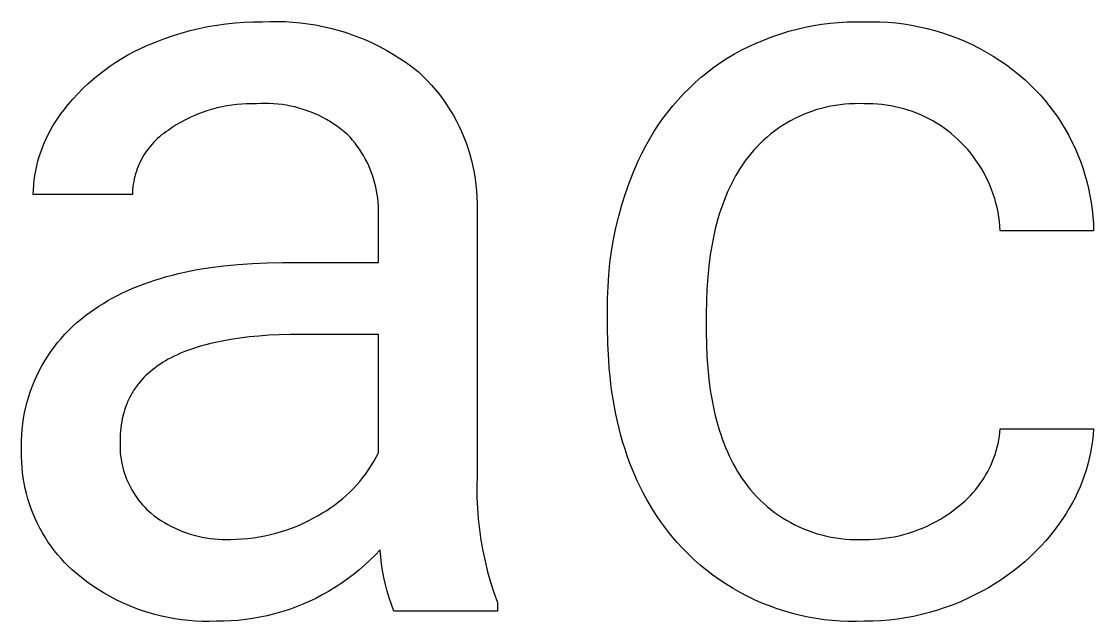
# Model space of a CAD drawing. Header units: millimetres. Extents: x -1519 to 3497, y -297 to 3208.
# Drawn here: x 3340.61 to 3390.12, y 146.83 to 174.54 of the extents above; entities that cross this region are included whole.
import ezdxf

# ---------------------------------------------------------------- set-up
doc = ezdxf.new("R2010")
doc.units = ezdxf.units.MM
doc.header["$MEASUREMENT"] = 0
doc.layers.add('Domyślny', color=7, linetype='Continuous', true_color=0x000000)

msp = doc.modelspace()

# ---------------------------------------------------------------- linework, layer by layer
at = {"layer": 'Domyślny'}
for p, q in [((3348.807, 174.213), (3349.219, 174.298)), ((3349.219, 174.298), (3349.635, 174.369)), ((3349.635, 174.369), (3350.052, 174.427)), ((3350.052, 174.427), (3350.472, 174.471)), ((3350.472, 174.471), (3350.892, 174.5)), ((3350.892, 174.5), (3351.313, 174.516)), ((3351.313, 174.516), (3351.735, 174.519)), ((3351.735, 174.519), (3352.086, 174.533)), ((3352.086, 174.533), (3352.438, 174.536)), ((3352.438, 174.536), (3352.79, 174.528)), ((3352.79, 174.528), (3353.142, 174.507)), ((3353.142, 174.507), (3353.492, 174.475)), ((3353.492, 174.475), (3353.841, 174.431)), ((3353.841, 174.431), (3354.189, 174.375)), ((3354.189, 174.375), (3354.534, 174.308)), ((3354.534, 174.308), (3354.877, 174.229)), ((3376.808, 174.268), (3377.19, 174.343)), ((3377.19, 174.343), (3377.574, 174.405)), ((3377.574, 174.405), (3377.96, 174.453)), ((3377.96, 174.453), (3378.348, 174.489)), ((3378.348, 174.489), (3378.737, 174.512)), ((3378.737, 174.512), (3379.126, 174.522)), ((3379.126, 174.522), (3379.515, 174.519)), ((3379.515, 174.519), (3379.883, 174.525)), ((3379.883, 174.525), (3380.252, 174.518)), ((3380.252, 174.518), (3380.619, 174.498)), ((3380.619, 174.498), (3380.986, 174.466)), ((3380.986, 174.466), (3381.352, 174.422)), ((3381.352, 174.422), (3381.716, 174.364)), ((3381.716, 174.364), (3382.077, 174.295)), ((3382.077, 174.295), (3382.436, 174.212)), ((3347.19, 173.739), (3347.588, 173.877)), ((3347.588, 173.877), (3347.99, 174.002)), ((3347.99, 174.002), (3348.397, 174.114)), ((3348.397, 174.114), (3348.807, 174.213)), ((3354.877, 174.229), (3355.218, 174.138)), ((3355.218, 174.138), (3355.555, 174.037)), ((3355.555, 174.037), (3355.888, 173.924)), ((3355.888, 173.924), (3356.217, 173.8)), ((3356.217, 173.8), (3356.542, 173.665)), ((3374.947, 173.706), (3375.311, 173.843)), ((3375.311, 173.843), (3375.68, 173.968)), ((3375.68, 173.968), (3376.052, 174.081)), ((3376.052, 174.081), (3376.428, 174.181)), ((3376.428, 174.181), (3376.808, 174.268)), ((3382.436, 174.212), (3382.792, 174.118)), ((3382.792, 174.118), (3383.145, 174.011)), ((3383.145, 174.011), (3383.494, 173.892)), ((3383.494, 173.892), (3383.838, 173.761)), ((3345.816, 173.144), (3346.11, 173.288)), ((3346.11, 173.288), (3346.408, 173.423)), ((3346.408, 173.423), (3346.797, 173.587)), ((3346.797, 173.587), (3347.19, 173.739)), ((3356.542, 173.665), (3356.863, 173.519)), ((3356.863, 173.519), (3357.178, 173.362)), ((3357.178, 173.362), (3357.488, 173.195)), ((3373.884, 173.222), (3374.233, 173.395)), ((3374.233, 173.395), (3374.587, 173.556)), ((3374.587, 173.556), (3374.947, 173.706)), ((3383.838, 173.761), (3384.177, 173.619)), ((3384.177, 173.619), (3384.512, 173.465)), ((3384.512, 173.465), (3384.841, 173.299)), ((3384.841, 173.299), (3385.164, 173.122)), ((3344.966, 172.653), (3345.244, 172.826)), ((3345.244, 172.826), (3345.527, 172.99)), ((3345.527, 172.99), (3345.816, 173.144)), ((3357.488, 173.195), (3357.792, 173.018)), ((3357.792, 173.018), (3358.09, 172.831)), ((3358.09, 172.831), (3358.382, 172.634)), ((3372.894, 172.636), (3373.206, 172.841)), ((3373.206, 172.841), (3373.542, 173.037)), ((3373.542, 173.037), (3373.884, 173.222)), ((3385.164, 173.122), (3385.481, 172.934)), ((3385.481, 172.934), (3385.791, 172.735)), ((3344.429, 172.278), (3344.694, 172.47)), ((3344.694, 172.47), (3344.966, 172.653)), ((3358.382, 172.634), (3358.666, 172.427)), ((3358.666, 172.427), (3358.944, 172.21)), ((3372.294, 172.195), (3372.59, 172.421)), ((3372.59, 172.421), (3372.894, 172.636)), ((3385.791, 172.735), (3386.094, 172.526)), ((3386.094, 172.526), (3386.39, 172.306)), ((3386.39, 172.306), (3386.677, 172.077)), ((3343.674, 171.65), (3343.919, 171.868)), ((3343.919, 171.868), (3344.17, 172.077)), ((3344.17, 172.077), (3344.429, 172.278)), ((3358.944, 172.21), (3359.151, 172.014)), ((3359.151, 172.014), (3359.351, 171.812)), ((3359.351, 171.812), (3359.544, 171.602)), ((3371.725, 171.715), (3372.005, 171.96)), ((3372.005, 171.96), (3372.294, 172.195)), ((3386.677, 172.077), (3386.957, 171.837)), ((3386.957, 171.837), (3387.197, 171.613)), ((3343.208, 171.19), (3343.437, 171.424)), ((3343.437, 171.424), (3343.674, 171.65)), ((3359.544, 171.602), (3359.73, 171.386)), ((3359.73, 171.386), (3359.908, 171.164)), ((3371.19, 171.197), (3371.453, 171.46)), ((3371.453, 171.46), (3371.725, 171.715)), ((3387.197, 171.613), (3387.429, 171.382)), ((3387.429, 171.382), (3387.652, 171.142)), ((3342.774, 170.7), (3342.987, 170.948)), ((3342.987, 170.948), (3343.208, 171.19)), ((3359.908, 171.164), (3360.078, 170.935)), ((3360.078, 170.935), (3360.241, 170.702)), ((3370.692, 170.643), (3370.936, 170.924)), ((3370.936, 170.924), (3371.19, 171.197)), ((3387.652, 171.142), (3387.868, 170.895)), ((3387.868, 170.895), (3388.075, 170.641)), ((3342.434, 170.268), (3342.57, 170.444)), ((3342.57, 170.444), (3342.774, 170.7)), ((3348.996, 170.35), (3348.783, 170.27)), ((3349.213, 170.423), (3348.996, 170.35)), ((3349.432, 170.489), (3349.213, 170.423)), ((3349.653, 170.547), (3349.432, 170.489)), ((3349.875, 170.597), (3349.653, 170.547)), ((3350.1, 170.64), (3349.875, 170.597)), ((3350.325, 170.675), (3350.1, 170.64)), ((3350.552, 170.703), (3350.325, 170.675)), ((3350.78, 170.722), (3350.552, 170.703)), ((3351.008, 170.734), (3350.78, 170.722)), ((3351.236, 170.738), (3351.008, 170.734)), ((3351.465, 170.734), (3351.236, 170.738)), ((3351.663, 170.745), (3351.465, 170.734)), ((3351.861, 170.749), (3351.663, 170.745)), ((3352.059, 170.746), (3351.861, 170.749)), ((3352.257, 170.737), (3352.059, 170.746)), ((3352.455, 170.72), (3352.257, 170.737)), ((3352.651, 170.697), (3352.455, 170.72)), ((3352.847, 170.667), (3352.651, 170.697)), ((3353.042, 170.63), (3352.847, 170.667)), ((3353.235, 170.587), (3353.042, 170.63)), ((3353.427, 170.536), (3353.235, 170.587)), ((3353.617, 170.479), (3353.427, 170.536)), ((3353.805, 170.416), (3353.617, 170.479)), ((3353.99, 170.346), (3353.805, 170.416)), ((3354.173, 170.27), (3353.99, 170.346)), ((3360.241, 170.702), (3360.396, 170.462)), ((3360.396, 170.462), (3360.542, 170.218)), ((3370.232, 170.057), (3370.457, 170.354)), ((3370.457, 170.354), (3370.692, 170.643)), ((3376.926, 170.321), (3376.722, 170.239)), ((3377.133, 170.396), (3376.926, 170.321)), ((3377.342, 170.464), (3377.133, 170.396)), ((3377.554, 170.525), (3377.342, 170.464)), ((3377.767, 170.578), (3377.554, 170.525)), ((3377.983, 170.624), (3377.767, 170.578)), ((3378.199, 170.662), (3377.983, 170.624)), ((3378.417, 170.693), (3378.199, 170.662)), ((3378.636, 170.716), (3378.417, 170.693)), ((3378.855, 170.732), (3378.636, 170.716)), ((3379.075, 170.74), (3378.855, 170.732)), ((3379.295, 170.741), (3379.075, 170.74)), ((3379.515, 170.734), (3379.295, 170.741)), ((3379.722, 170.736), (3379.515, 170.734)), ((3379.929, 170.731), (3379.722, 170.736)), ((3380.136, 170.719), (3379.929, 170.731)), ((3380.342, 170.7), (3380.136, 170.719)), ((3380.548, 170.674), (3380.342, 170.7)), ((3380.753, 170.641), (3380.548, 170.674)), ((3380.956, 170.601), (3380.753, 170.641)), ((3381.158, 170.555), (3380.956, 170.601)), ((3381.358, 170.501), (3381.158, 170.555)), ((3381.556, 170.441), (3381.358, 170.501)), ((3381.752, 170.374), (3381.556, 170.441)), ((3381.946, 170.301), (3381.752, 170.374)), ((3388.075, 170.641), (3388.273, 170.38)), ((3388.273, 170.38), (3388.462, 170.112)), ((3342.063, 169.714), (3342.18, 169.903)), ((3342.18, 169.903), (3342.304, 170.087)), ((3342.304, 170.087), (3342.434, 170.268)), ((3347.959, 169.876), (3347.762, 169.76)), ((3348.16, 169.985), (3347.959, 169.876)), ((3348.364, 170.087), (3348.16, 169.985)), ((3348.572, 170.182), (3348.364, 170.087)), ((3348.783, 170.27), (3348.572, 170.182)), ((3354.354, 170.188), (3354.173, 170.27)), ((3354.531, 170.099), (3354.354, 170.188)), ((3354.705, 170.004), (3354.531, 170.099)), ((3354.875, 169.903), (3354.705, 170.004)), ((3355.043, 169.797), (3354.875, 169.903)), ((3360.542, 170.218), (3360.68, 169.969)), ((3360.68, 169.969), (3360.809, 169.715)), ((3370.018, 169.752), (3370.232, 170.057)), ((3375.938, 169.842), (3375.751, 169.726)), ((3376.129, 169.951), (3375.938, 169.842)), ((3376.323, 170.054), (3376.129, 169.951)), ((3376.521, 170.15), (3376.323, 170.054)), ((3376.722, 170.239), (3376.521, 170.15)), ((3382.137, 170.221), (3381.946, 170.301)), ((3382.325, 170.134), (3382.137, 170.221)), ((3382.51, 170.041), (3382.325, 170.134)), ((3382.692, 169.942), (3382.51, 170.041)), ((3382.871, 169.837), (3382.692, 169.942)), ((3383.046, 169.726), (3382.871, 169.837)), ((3388.462, 170.112), (3388.641, 169.838)), ((3388.641, 169.838), (3388.811, 169.558)), ((3341.751, 169.124), (3341.848, 169.324)), ((3341.848, 169.324), (3341.952, 169.521)), ((3341.952, 169.521), (3342.063, 169.714)), ((3347.181, 169.369), (3347.084, 169.295)), ((3347.279, 169.441), (3347.181, 169.369)), ((3347.381, 169.508), (3347.279, 169.441)), ((3347.569, 169.637), (3347.381, 169.508)), ((3347.762, 169.76), (3347.569, 169.637)), ((3355.206, 169.684), (3355.043, 169.797)), ((3355.365, 169.566), (3355.206, 169.684)), ((3355.52, 169.443), (3355.365, 169.566)), ((3355.671, 169.314), (3355.52, 169.443)), ((3360.809, 169.715), (3360.93, 169.457)), ((3360.93, 169.457), (3361.041, 169.194)), ((3369.621, 169.122), (3369.814, 169.441)), ((3369.814, 169.441), (3370.018, 169.752)), ((3375.215, 169.341), (3375.046, 169.2)), ((3375.389, 169.475), (3375.215, 169.341)), ((3375.568, 169.604), (3375.389, 169.475)), ((3375.751, 169.726), (3375.568, 169.604)), ((3383.217, 169.609), (3383.046, 169.726)), ((3383.384, 169.486), (3383.217, 169.609)), ((3383.546, 169.358), (3383.384, 169.486)), ((3383.704, 169.224), (3383.546, 169.358)), ((3388.811, 169.558), (3388.972, 169.272)), ((3341.578, 168.714), (3341.661, 168.921)), ((3341.661, 168.921), (3341.751, 169.124)), ((3346.643, 168.876), (3346.564, 168.783)), ((3346.726, 168.966), (3346.643, 168.876)), ((3346.811, 169.052), (3346.726, 168.966)), ((3346.899, 169.136), (3346.811, 169.052)), ((3346.99, 169.217), (3346.899, 169.136)), ((3347.084, 169.295), (3346.99, 169.217)), ((3355.79, 169.187), (3355.671, 169.314)), ((3355.904, 169.055), (3355.79, 169.187)), ((3356.014, 168.919), (3355.904, 169.055)), ((3356.119, 168.78), (3356.014, 168.919)), ((3361.041, 169.194), (3361.144, 168.929)), ((3361.144, 168.929), (3361.237, 168.66)), ((3369.439, 168.797), (3369.621, 169.122)), ((3374.722, 168.902), (3374.569, 168.745)), ((3374.882, 169.054), (3374.722, 168.902)), ((3375.046, 169.2), (3374.882, 169.054)), ((3383.858, 169.085), (3383.704, 169.224)), ((3384.013, 168.935), (3383.858, 169.085)), ((3384.163, 168.779), (3384.013, 168.935)), ((3388.972, 169.272), (3389.123, 168.981)), ((3389.123, 168.981), (3389.263, 168.685)), ((3341.434, 168.294), (3341.502, 168.505)), ((3341.502, 168.505), (3341.578, 168.714)), ((3346.279, 168.389), (3346.216, 168.284)), ((3346.345, 168.491), (3346.279, 168.389)), ((3346.414, 168.591), (3346.345, 168.491)), ((3346.487, 168.688), (3346.414, 168.591)), ((3346.564, 168.783), (3346.487, 168.688)), ((3356.219, 168.637), (3356.119, 168.78)), ((3356.315, 168.491), (3356.219, 168.637)), ((3356.405, 168.342), (3356.315, 168.491)), ((3356.49, 168.19), (3356.405, 168.342)), ((3361.237, 168.66), (3361.322, 168.387)), ((3361.322, 168.387), (3361.397, 168.113)), ((3369.108, 168.13), (3369.268, 168.466)), ((3369.268, 168.466), (3369.439, 168.797)), ((3374.278, 168.415), (3374.141, 168.242)), ((3374.42, 168.582), (3374.278, 168.415)), ((3374.569, 168.745), (3374.42, 168.582)), ((3384.308, 168.618), (3384.163, 168.779)), ((3384.446, 168.452), (3384.308, 168.618)), ((3384.579, 168.281), (3384.446, 168.452)), ((3389.263, 168.685), (3389.394, 168.385)), ((3389.394, 168.385), (3389.514, 168.08)), ((3341.273, 167.647), (3341.319, 167.864)), ((3341.319, 167.864), (3341.373, 168.08)), ((3341.373, 168.08), (3341.434, 168.294)), ((3346.001, 167.847), (3345.957, 167.734)), ((3346.049, 167.959), (3346.001, 167.847)), ((3346.101, 168.069), (3346.049, 167.959)), ((3346.157, 168.178), (3346.101, 168.069)), ((3346.216, 168.284), (3346.157, 168.178)), ((3356.57, 168.035), (3356.49, 168.19)), ((3356.645, 167.877), (3356.57, 168.035)), ((3356.714, 167.717), (3356.645, 167.877)), ((3361.397, 168.113), (3361.462, 167.835)), ((3368.891, 167.626), (3369.108, 168.13)), ((3373.91, 167.922), (3373.8, 167.756)), ((3374.023, 168.085), (3373.91, 167.922)), ((3374.141, 168.242), (3374.023, 168.085)), ((3384.706, 168.106), (3384.579, 168.281)), ((3384.827, 167.927), (3384.706, 168.106)), ((3384.941, 167.743), (3384.827, 167.927)), ((3389.514, 168.08), (3389.623, 167.771)), ((3341.203, 167.207), (3341.234, 167.428)), ((3341.234, 167.428), (3341.273, 167.647)), ((3345.847, 167.385), (3345.819, 167.267)), ((3345.88, 167.503), (3345.847, 167.385)), ((3345.916, 167.619), (3345.88, 167.503)), ((3345.957, 167.734), (3345.916, 167.619)), ((3356.778, 167.555), (3356.714, 167.717)), ((3356.837, 167.39), (3356.778, 167.555)), ((3356.889, 167.224), (3356.837, 167.39)), ((3361.462, 167.835), (3361.518, 167.556)), ((3361.518, 167.556), (3361.564, 167.275)), ((3368.69, 167.115), (3368.891, 167.626)), ((3373.591, 167.41), (3373.493, 167.23)), ((3373.694, 167.585), (3373.591, 167.41)), ((3373.8, 167.756), (3373.694, 167.585)), ((3385.049, 167.556), (3384.941, 167.743)), ((3385.15, 167.365), (3385.049, 167.556)), ((3385.245, 167.17), (3385.15, 167.365)), ((3389.623, 167.771), (3389.722, 167.459)), ((3389.722, 167.459), (3389.81, 167.143)), ((3341.164, 166.764), (3341.18, 166.986)), ((3341.18, 166.986), (3341.203, 167.207)), ((3345.757, 166.907), (3345.745, 166.786)), ((3345.773, 167.027), (3345.757, 166.907)), ((3345.794, 167.148), (3345.773, 167.027)), ((3345.819, 167.267), (3345.794, 167.148)), ((3356.936, 167.056), (3356.889, 167.224)), ((3356.978, 166.886), (3356.936, 167.056)), ((3357.013, 166.715), (3356.978, 166.886)), ((3361.564, 167.275), (3361.601, 166.992)), ((3361.601, 166.992), (3361.628, 166.709)), ((3368.507, 166.597), (3368.69, 167.115)), ((3373.306, 166.858), (3373.219, 166.665)), ((3373.398, 167.046), (3373.306, 166.858)), ((3373.493, 167.23), (3373.398, 167.046)), ((3385.332, 166.972), (3385.245, 167.17)), ((3385.413, 166.772), (3385.332, 166.972)), ((3389.81, 167.143), (3389.888, 166.824)), ((3341.156, 166.542), (3341.164, 166.764)), ((3345.732, 166.542), (3341.156, 166.542)), ((3345.736, 166.664), (3345.732, 166.542)), ((3345.745, 166.786), (3345.736, 166.664)), ((3357.043, 166.544), (3357.013, 166.715)), ((3357.067, 166.371), (3357.043, 166.544)), ((3357.085, 166.197), (3357.067, 166.371)), ((3361.628, 166.709), (3361.646, 166.424)), ((3361.646, 166.424), (3361.653, 166.14)), ((3368.342, 166.074), (3368.507, 166.597)), ((3373.135, 166.468), (3373.055, 166.267)), ((3373.219, 166.665), (3373.135, 166.468)), ((3385.487, 166.569), (3385.413, 166.772)), ((3385.553, 166.363), (3385.487, 166.569)), ((3385.612, 166.155), (3385.553, 166.363)), ((3389.888, 166.824), (3389.954, 166.504)), ((3389.954, 166.504), (3390.009, 166.181)), ((3357.097, 166.023), (3357.085, 166.197)), ((3357.103, 165.849), (3357.097, 166.023)), ((3361.653, 166.14), (3361.651, 165.855)), ((3368.195, 165.545), (3368.342, 166.074)), ((3372.979, 166.061), (3372.906, 165.851)), ((3373.055, 166.267), (3372.979, 166.061)), ((3385.664, 165.945), (3385.612, 166.155)), ((3385.709, 165.733), (3385.664, 165.945)), ((3390.009, 166.181), (3390.053, 165.856)), ((3357.098, 165.5), (3357.103, 165.674)), ((3357.098, 163.401), (3357.098, 165.5)), ((3357.103, 165.674), (3357.103, 165.849)), ((3361.651, 165.855), (3361.651, 153.561)), ((3368.066, 165.012), (3368.195, 165.545)), ((3372.772, 165.418), (3372.71, 165.195)), ((3372.837, 165.637), (3372.772, 165.418)), ((3372.906, 165.851), (3372.837, 165.637)), ((3385.746, 165.52), (3385.709, 165.733)), ((3385.776, 165.306), (3385.746, 165.52)), ((3390.053, 165.856), (3390.087, 165.53)), ((3390.087, 165.53), (3390.109, 165.203)), ((3367.955, 164.474), (3368.066, 165.012)), ((3372.653, 164.968), (3372.599, 164.736)), ((3372.71, 165.195), (3372.653, 164.968)), ((3385.798, 165.091), (3385.776, 165.306)), ((3385.813, 164.875), (3385.798, 165.091)), ((3390.119, 164.875), (3385.813, 164.875)), ((3390.109, 165.203), (3390.119, 164.875)), ((3367.863, 163.933), (3367.955, 164.474)), ((3372.548, 164.5), (3372.502, 164.259)), ((3372.599, 164.736), (3372.548, 164.5)), ((3367.789, 163.389), (3367.863, 163.933)), ((3372.459, 164.015), (3372.42, 163.765)), ((3372.502, 164.259), (3372.459, 164.015)), ((3351.277, 163.365), (3351.963, 163.392)), ((3351.963, 163.392), (3352.67, 163.401)), ((3352.67, 163.401), (3357.098, 163.401)), ((3367.734, 162.843), (3367.789, 163.389)), ((3372.42, 163.765), (3372.353, 163.254)), ((3347.58, 162.828), (3347.861, 162.897)), ((3347.861, 162.897), (3348.146, 162.962)), ((3348.146, 162.962), (3348.436, 163.023)), ((3348.436, 163.023), (3348.732, 163.079)), ((3348.732, 163.079), (3349.338, 163.177)), ((3349.338, 163.177), (3349.964, 163.257)), ((3349.964, 163.257), (3350.61, 163.32)), ((3350.61, 163.32), (3351.277, 163.365)), ((3372.353, 163.254), (3372.301, 162.725)), ((3346.003, 162.318), (3346.253, 162.414)), ((3346.253, 162.414), (3346.509, 162.506)), ((3346.509, 162.506), (3346.769, 162.593)), ((3346.769, 162.593), (3347.034, 162.676)), ((3347.034, 162.676), (3347.305, 162.754)), ((3347.305, 162.754), (3347.58, 162.828)), ((3367.697, 162.295), (3367.734, 162.843)), ((3372.301, 162.725), (3372.263, 162.179)), ((3345.052, 161.889), (3345.283, 162.003)), ((3345.283, 162.003), (3345.518, 162.113)), ((3345.518, 162.113), (3345.758, 162.218)), ((3345.758, 162.218), (3346.003, 162.318)), ((3367.679, 161.747), (3367.697, 162.295)), ((3372.263, 162.179), (3372.241, 161.616)), ((3344.182, 161.388), (3344.392, 161.52)), ((3344.392, 161.52), (3344.607, 161.647)), ((3344.607, 161.647), (3344.827, 161.77)), ((3344.827, 161.77), (3345.052, 161.889)), ((3367.68, 161.198), (3367.679, 161.747)), ((3372.241, 161.616), (3372.234, 161.035)), ((3343.366, 160.799), (3343.569, 160.959)), ((3343.569, 160.959), (3343.777, 161.111)), ((3343.777, 161.111), (3343.977, 161.252)), ((3343.977, 161.252), (3344.182, 161.388)), ((3367.68, 160.433), (3367.68, 161.198)), ((3372.234, 161.035), (3372.234, 160.177)), ((3342.793, 160.281), (3342.978, 160.461)), ((3342.978, 160.461), (3343.17, 160.633)), ((3343.17, 160.633), (3343.366, 160.799)), ((3367.692, 159.654), (3367.68, 160.433)), ((3342.443, 159.904), (3342.615, 160.096)), ((3342.615, 160.096), (3342.793, 160.281)), ((3350.688, 159.916), (3350.272, 159.854)), ((3351.121, 159.969), (3350.688, 159.916)), ((3351.571, 160.012), (3351.121, 159.969)), ((3352.036, 160.046), (3351.571, 160.012)), ((3352.518, 160.07), (3352.036, 160.046)), ((3353.016, 160.084), (3352.518, 160.07)), ((3353.531, 160.089), (3353.016, 160.084)), ((3357.098, 160.089), (3353.531, 160.089)), ((3357.098, 154.618), (3357.098, 160.089)), ((3372.234, 160.177), (3372.241, 159.612)), ((3341.967, 159.296), (3342.118, 159.504)), ((3342.118, 159.504), (3342.277, 159.707)), ((3342.277, 159.707), (3342.443, 159.904)), ((3348.599, 159.455), (3348.434, 159.399)), ((3348.769, 159.509), (3348.599, 159.455)), ((3348.942, 159.561), (3348.769, 159.509)), ((3349.12, 159.61), (3348.942, 159.561)), ((3349.302, 159.656), (3349.12, 159.61)), ((3349.488, 159.701), (3349.302, 159.656)), ((3349.872, 159.782), (3349.488, 159.701)), ((3350.272, 159.854), (3349.872, 159.782)), ((3367.73, 158.896), (3367.692, 159.654)), ((3372.241, 159.612), (3372.263, 159.063)), ((3341.686, 158.864), (3341.822, 159.082)), ((3341.822, 159.082), (3341.967, 159.296)), ((3347.39, 158.938), (3347.258, 158.863)), ((3347.527, 159.011), (3347.39, 158.938)), ((3347.668, 159.082), (3347.527, 159.011)), ((3347.813, 159.15), (3347.668, 159.082)), ((3347.962, 159.216), (3347.813, 159.15)), ((3348.115, 159.279), (3347.962, 159.216)), ((3348.273, 159.34), (3348.115, 159.279)), ((3348.434, 159.399), (3348.273, 159.34)), ((3372.263, 159.063), (3372.3, 158.53)), ((3341.435, 158.414), (3341.556, 158.641)), ((3341.556, 158.641), (3341.686, 158.864)), ((3346.655, 158.449), (3346.547, 158.36)), ((3346.768, 158.537), (3346.655, 158.449)), ((3346.884, 158.622), (3346.768, 158.537)), ((3347.004, 158.704), (3346.884, 158.622)), ((3347.129, 158.785), (3347.004, 158.704)), ((3347.258, 158.863), (3347.129, 158.785)), ((3367.758, 158.525), (3367.73, 158.896)), ((3367.793, 158.159), (3367.758, 158.525)), ((3372.3, 158.53), (3372.352, 158.014)), ((3341.118, 157.709), (3341.216, 157.948)), ((3341.216, 157.948), (3341.321, 158.183)), ((3341.321, 158.183), (3341.435, 158.414)), ((3346.155, 157.976), (3346.067, 157.875)), ((3346.247, 158.076), (3346.155, 157.976)), ((3346.343, 158.173), (3346.247, 158.076)), ((3346.443, 158.267), (3346.343, 158.173)), ((3346.547, 158.36), (3346.443, 158.267)), ((3367.834, 157.799), (3367.793, 158.159)), ((3372.352, 158.014), (3372.419, 157.514)), ((3340.948, 157.223), (3341.029, 157.468)), ((3341.029, 157.468), (3341.118, 157.709)), ((3345.757, 157.444), (3345.723, 157.387)), ((3345.792, 157.5), (3345.757, 157.444)), ((3345.828, 157.555), (3345.792, 157.5)), ((3345.865, 157.61), (3345.828, 157.555)), ((3345.904, 157.664), (3345.865, 157.61)), ((3345.943, 157.717), (3345.904, 157.664)), ((3345.983, 157.77), (3345.943, 157.717)), ((3346.025, 157.823), (3345.983, 157.77)), ((3346.067, 157.875), (3346.025, 157.823)), ((3367.881, 157.443), (3367.834, 157.799)), ((3367.934, 157.093), (3367.881, 157.443)), ((3372.419, 157.514), (3372.457, 157.271)), ((3340.812, 156.726), (3340.876, 156.976)), ((3340.876, 156.976), (3340.948, 157.223)), ((3345.512, 156.974), (3345.486, 156.913)), ((3345.539, 157.035), (3345.512, 156.974)), ((3345.567, 157.095), (3345.539, 157.035)), ((3345.596, 157.155), (3345.567, 157.095)), ((3345.626, 157.214), (3345.596, 157.155)), ((3345.657, 157.272), (3345.626, 157.214)), ((3345.689, 157.33), (3345.657, 157.272)), ((3345.723, 157.387), (3345.689, 157.33)), ((3367.994, 156.748), (3367.934, 157.093)), ((3372.457, 157.271), (3372.5, 157.031)), ((3372.5, 157.031), (3372.546, 156.796)), ((3340.71, 156.221), (3340.757, 156.475)), ((3340.757, 156.475), (3340.812, 156.726)), ((3345.332, 156.466), (3345.297, 156.334)), ((3345.371, 156.597), (3345.332, 156.466)), ((3345.414, 156.725), (3345.371, 156.597)), ((3345.461, 156.851), (3345.414, 156.725)), ((3345.486, 156.913), (3345.461, 156.851)), ((3368.059, 156.408), (3367.994, 156.748)), ((3372.546, 156.796), (3372.596, 156.565)), ((3372.596, 156.565), (3372.65, 156.337)), ((3340.644, 155.711), (3340.673, 155.967)), ((3340.673, 155.967), (3340.71, 156.221)), ((3345.24, 156.06), (3345.218, 155.92)), ((3345.267, 156.198), (3345.24, 156.06)), ((3345.297, 156.334), (3345.267, 156.198)), ((3368.132, 156.074), (3368.059, 156.408)), ((3368.21, 155.744), (3368.132, 156.074)), ((3372.65, 156.337), (3372.707, 156.114)), ((3372.707, 156.114), (3372.768, 155.896)), ((3340.624, 155.454), (3340.644, 155.711)), ((3345.175, 155.486), (3345.169, 155.336)), ((3345.185, 155.633), (3345.175, 155.486)), ((3345.199, 155.778), (3345.185, 155.633)), ((3345.218, 155.92), (3345.199, 155.778)), ((3368.295, 155.42), (3368.21, 155.744)), ((3372.768, 155.896), (3372.833, 155.681)), ((3372.833, 155.681), (3372.901, 155.47)), ((3372.901, 155.47), (3372.974, 155.264)), ((3385.772, 155.383), (3385.796, 155.553)), ((3385.796, 155.553), (3385.813, 155.724)), ((3385.813, 155.724), (3390.119, 155.724)), ((3390.119, 155.724), (3390.098, 155.448)), ((3340.61, 154.939), (3340.612, 155.196)), ((3340.612, 155.196), (3340.624, 155.454)), ((3345.167, 155.184), (3345.162, 155.044)), ((3345.162, 155.044), (3345.162, 154.905)), ((3345.169, 155.336), (3345.167, 155.184)), ((3368.386, 155.102), (3368.295, 155.42)), ((3368.483, 154.788), (3368.386, 155.102)), ((3372.974, 155.264), (3373.049, 155.061)), ((3373.049, 155.061), (3373.129, 154.863)), ((3385.669, 154.88), (3385.709, 155.046)), ((3385.709, 155.046), (3385.744, 155.214)), ((3385.744, 155.214), (3385.772, 155.383)), ((3390.067, 155.174), (3390.026, 154.901)), ((3390.098, 155.448), (3390.067, 155.174)), ((3340.617, 154.681), (3340.61, 154.939)), ((3340.615, 154.436), (3340.617, 154.681)), ((3345.162, 154.905), (3345.166, 154.765)), ((3345.166, 154.765), (3345.175, 154.626)), ((3345.175, 154.626), (3345.189, 154.487)), ((3345.189, 154.487), (3345.208, 154.349)), ((3356.993, 154.418), (3357.098, 154.618)), ((3368.586, 154.48), (3368.483, 154.788)), ((3368.696, 154.176), (3368.586, 154.48)), ((3373.129, 154.863), (3373.212, 154.669)), ((3373.212, 154.669), (3373.299, 154.479)), ((3373.299, 154.479), (3373.39, 154.293)), ((3385.515, 154.389), (3385.572, 154.551)), ((3385.572, 154.551), (3385.623, 154.714)), ((3385.623, 154.714), (3385.669, 154.88)), ((3389.977, 154.629), (3389.919, 154.36)), ((3390.026, 154.901), (3389.977, 154.629)), ((3340.622, 154.191), (3340.615, 154.436)), ((3340.637, 153.947), (3340.622, 154.191)), ((3345.208, 154.349), (3345.231, 154.211)), ((3345.231, 154.211), (3345.259, 154.074)), ((3345.259, 154.074), (3345.291, 153.938)), ((3356.64, 153.84), (3356.764, 154.029)), ((3356.764, 154.029), (3356.882, 154.221)), ((3356.882, 154.221), (3356.993, 154.418)), ((3368.812, 153.879), (3368.696, 154.176)), ((3373.39, 154.293), (3373.484, 154.111)), ((3373.484, 154.111), (3373.582, 153.933)), ((3385.312, 153.916), (3385.385, 154.072)), ((3385.385, 154.072), (3385.452, 154.229)), ((3385.452, 154.229), (3385.515, 154.389)), ((3389.851, 154.092), (3389.775, 153.826)), ((3389.919, 154.36), (3389.851, 154.092)), ((3340.661, 153.703), (3340.637, 153.947)), ((3340.693, 153.46), (3340.661, 153.703)), ((3345.291, 153.938), (3345.328, 153.804)), ((3345.328, 153.804), (3345.37, 153.67)), ((3345.37, 153.67), (3345.416, 153.539)), ((3345.416, 153.539), (3345.466, 153.408)), ((3356.373, 153.475), (3356.51, 153.655)), ((3356.51, 153.655), (3356.64, 153.84)), ((3361.651, 153.561), (3361.64, 153.064)), ((3368.935, 153.586), (3368.812, 153.879)), ((3369.063, 153.298), (3368.935, 153.586)), ((3373.582, 153.933), (3373.684, 153.76)), ((3373.684, 153.76), (3373.789, 153.59)), ((3373.789, 153.59), (3373.898, 153.425)), ((3385.063, 153.467), (3385.151, 153.614)), ((3385.151, 153.614), (3385.234, 153.764)), ((3385.234, 153.764), (3385.312, 153.916)), ((3389.69, 153.564), (3389.596, 153.304)), ((3389.775, 153.826), (3389.69, 153.564)), ((3340.733, 153.219), (3340.693, 153.46)), ((3340.782, 152.979), (3340.733, 153.219)), ((3345.466, 153.408), (3345.521, 153.28)), ((3345.521, 153.28), (3345.58, 153.153)), ((3345.58, 153.153), (3345.643, 153.029)), ((3345.643, 153.029), (3345.71, 152.907)), ((3355.928, 152.965), (3356.082, 153.13)), ((3356.082, 153.13), (3356.231, 153.3)), ((3356.231, 153.3), (3356.373, 153.475)), ((3361.64, 153.064), (3361.645, 152.568)), ((3369.198, 153.016), (3369.063, 153.298)), ((3369.339, 152.739), (3369.198, 153.016)), ((3373.898, 153.425), (3374.011, 153.264)), ((3374.011, 153.264), (3374.128, 153.107)), ((3374.128, 153.107), (3374.266, 152.934)), ((3384.663, 152.91), (3384.77, 153.044)), ((3384.77, 153.044), (3384.872, 153.182)), ((3384.872, 153.182), (3384.97, 153.322)), ((3384.97, 153.322), (3385.063, 153.467)), ((3389.494, 153.048), (3389.383, 152.795)), ((3389.596, 153.304), (3389.494, 153.048)), ((3340.838, 152.74), (3340.782, 152.979)), ((3340.903, 152.504), (3340.838, 152.74)), ((3340.976, 152.27), (3340.903, 152.504)), ((3345.71, 152.907), (3345.782, 152.787)), ((3345.782, 152.787), (3345.857, 152.669)), ((3345.857, 152.669), (3345.937, 152.554)), ((3345.937, 152.554), (3346.02, 152.442)), ((3355.259, 152.358), (3355.434, 152.501)), ((3355.434, 152.501), (3355.604, 152.65)), ((3355.604, 152.65), (3355.769, 152.805)), ((3355.769, 152.805), (3355.928, 152.965)), ((3361.645, 152.568), (3361.667, 152.071)), ((3369.487, 152.467), (3369.339, 152.739)), ((3374.266, 152.934), (3374.41, 152.766)), ((3374.41, 152.766), (3374.56, 152.604)), ((3374.56, 152.604), (3374.715, 152.446)), ((3384.192, 152.412), (3384.316, 152.531)), ((3384.316, 152.531), (3384.436, 152.653)), ((3384.436, 152.653), (3384.551, 152.78)), ((3384.551, 152.78), (3384.663, 152.91)), ((3389.263, 152.546), (3389.135, 152.302)), ((3389.383, 152.795), (3389.263, 152.546)), ((3341.057, 152.039), (3340.976, 152.27)), ((3341.145, 151.811), (3341.057, 152.039)), ((3346.02, 152.442), (3346.107, 152.333)), ((3346.107, 152.333), (3346.197, 152.226)), ((3346.197, 152.226), (3346.291, 152.123)), ((3346.291, 152.123), (3346.389, 152.023)), ((3346.389, 152.023), (3346.489, 151.927)), ((3354.707, 151.965), (3354.896, 152.09)), ((3354.896, 152.09), (3355.08, 152.221)), ((3355.08, 152.221), (3355.259, 152.358)), ((3361.667, 152.071), (3361.704, 151.575)), ((3369.64, 152.201), (3369.487, 152.467)), ((3369.8, 151.939), (3369.64, 152.201)), ((3374.715, 152.446), (3374.876, 152.294)), ((3374.876, 152.294), (3375.042, 152.148)), ((3375.042, 152.148), (3375.213, 152.007)), ((3375.213, 152.007), (3375.388, 151.873)), ((3383.616, 151.942), (3383.797, 152.083)), ((3383.797, 152.083), (3383.932, 152.188)), ((3383.932, 152.188), (3384.064, 152.298)), ((3384.064, 152.298), (3384.192, 152.412)), ((3389, 152.061), (3388.856, 151.826)), ((3389.135, 152.302), (3389, 152.061)), ((3341.242, 151.585), (3341.145, 151.811)), ((3341.346, 151.364), (3341.242, 151.585)), ((3346.489, 151.927), (3346.593, 151.833)), ((3346.593, 151.833), (3346.742, 151.718)), ((3346.742, 151.718), (3346.894, 151.608)), ((3346.894, 151.608), (3347.05, 151.503)), ((3347.05, 151.503), (3347.209, 151.404)), ((3353.851, 151.48), (3354.087, 151.604)), ((3354.087, 151.604), (3354.318, 151.735)), ((3354.318, 151.735), (3354.515, 151.847)), ((3354.515, 151.847), (3354.707, 151.965)), ((3361.704, 151.575), (3361.758, 151.081)), ((3369.967, 151.683), (3369.8, 151.939)), ((3370.139, 151.432), (3369.967, 151.683)), ((3375.388, 151.873), (3375.568, 151.744)), ((3375.568, 151.744), (3375.752, 151.622)), ((3375.752, 151.622), (3375.941, 151.507)), ((3375.941, 151.507), (3376.133, 151.397)), ((3382.845, 151.445), (3383.044, 151.559)), ((3383.044, 151.559), (3383.239, 151.68)), ((3383.239, 151.68), (3383.43, 151.808)), ((3383.43, 151.808), (3383.616, 151.942)), ((3388.704, 151.595), (3388.545, 151.37)), ((3388.856, 151.826), (3388.704, 151.595)), ((3341.457, 151.146), (3341.346, 151.364)), ((3341.576, 150.931), (3341.457, 151.146)), ((3347.209, 151.404), (3347.372, 151.31)), ((3347.372, 151.31), (3347.537, 151.222)), ((3347.537, 151.222), (3347.706, 151.139)), ((3347.706, 151.139), (3347.878, 151.062)), ((3347.878, 151.062), (3348.052, 150.991)), ((3352.619, 150.983), (3352.872, 151.066)), ((3352.872, 151.066), (3353.122, 151.157)), ((3353.122, 151.157), (3353.368, 151.257)), ((3353.368, 151.257), (3353.612, 151.365)), ((3353.612, 151.365), (3353.851, 151.48)), ((3361.758, 151.081), (3361.829, 150.589)), ((3370.318, 151.186), (3370.139, 151.432)), ((3370.503, 150.946), (3370.318, 151.186)), ((3376.133, 151.397), (3376.329, 151.295)), ((3376.329, 151.295), (3376.529, 151.2)), ((3376.529, 151.2), (3376.731, 151.111)), ((3376.731, 151.111), (3376.937, 151.029)), ((3376.937, 151.029), (3377.145, 150.955)), ((3381.797, 150.982), (3382.012, 151.06)), ((3382.012, 151.06), (3382.225, 151.145)), ((3382.225, 151.145), (3382.435, 151.238)), ((3382.435, 151.238), (3382.642, 151.338)), ((3382.642, 151.338), (3382.845, 151.445)), ((3388.342, 151.094), (3388.129, 150.825)), ((3388.545, 151.37), (3388.342, 151.094)), ((3341.702, 150.722), (3341.576, 150.931)), ((3341.836, 150.516), (3341.702, 150.722)), ((3341.976, 150.315), (3341.836, 150.516)), ((3348.052, 150.991), (3348.228, 150.927)), ((3348.228, 150.927), (3348.406, 150.868)), ((3348.406, 150.868), (3348.587, 150.815)), ((3348.587, 150.815), (3348.769, 150.769)), ((3348.769, 150.769), (3348.952, 150.729)), ((3348.952, 150.729), (3349.137, 150.695)), ((3349.137, 150.695), (3349.323, 150.668)), ((3349.323, 150.668), (3349.509, 150.647)), ((3349.509, 150.647), (3349.697, 150.632)), ((3349.697, 150.632), (3349.884, 150.624)), ((3349.884, 150.624), (3350.072, 150.622)), ((3350.072, 150.622), (3350.26, 150.627)), ((3350.26, 150.627), (3350.526, 150.631)), ((3350.526, 150.631), (3350.792, 150.644)), ((3350.792, 150.644), (3351.057, 150.667)), ((3351.057, 150.667), (3351.321, 150.698)), ((3351.321, 150.698), (3351.584, 150.737)), ((3351.584, 150.737), (3351.846, 150.786)), ((3351.846, 150.786), (3352.106, 150.843)), ((3352.106, 150.843), (3352.363, 150.909)), ((3352.363, 150.909), (3352.619, 150.983)), ((3361.829, 150.589), (3361.915, 150.1)), ((3370.694, 150.711), (3370.503, 150.946)), ((3370.892, 150.481), (3370.694, 150.711)), ((3377.145, 150.955), (3377.356, 150.888)), ((3377.356, 150.888), (3377.569, 150.828)), ((3377.569, 150.828), (3377.784, 150.775)), ((3377.784, 150.775), (3378, 150.73)), ((3378, 150.73), (3378.218, 150.693)), ((3378.218, 150.693), (3378.437, 150.663)), ((3378.437, 150.663), (3378.657, 150.64)), ((3378.657, 150.64), (3378.878, 150.625)), ((3378.878, 150.625), (3379.099, 150.618)), ((3379.099, 150.618), (3379.32, 150.619)), ((3379.32, 150.619), (3379.541, 150.627)), ((3379.541, 150.627), (3379.77, 150.627)), ((3379.77, 150.627), (3380, 150.635)), ((3380, 150.635), (3380.229, 150.65)), ((3380.229, 150.65), (3380.457, 150.674)), ((3380.457, 150.674), (3380.684, 150.706)), ((3380.684, 150.706), (3380.91, 150.746)), ((3380.91, 150.746), (3381.135, 150.793)), ((3381.135, 150.793), (3381.358, 150.848)), ((3381.358, 150.848), (3381.578, 150.911)), ((3381.578, 150.911), (3381.797, 150.982)), ((3387.908, 150.563), (3387.679, 150.308)), ((3388.129, 150.825), (3387.908, 150.563)), ((3342.123, 150.119), (3341.976, 150.315)), ((3342.276, 149.929), (3342.123, 150.119)), ((3357.172, 150.146), (3356.938, 149.898)), ((3357.201, 149.824), (3357.172, 150.146)), ((3361.915, 150.1), (3362.018, 149.614)), ((3371.145, 150.207), (3370.892, 150.481)), ((3371.408, 149.942), (3371.145, 150.207)), ((3387.441, 150.061), (3387.195, 149.823)), ((3387.679, 150.308), (3387.441, 150.061)), ((3342.437, 149.743), (3342.276, 149.929)), ((3342.603, 149.563), (3342.437, 149.743)), ((3342.775, 149.389), (3342.603, 149.563)), ((3356.696, 149.659), (3356.446, 149.427)), ((3356.938, 149.898), (3356.696, 149.659)), ((3357.241, 149.502), (3357.201, 149.824)), ((3362.018, 149.614), (3362.136, 149.131)), ((3371.679, 149.686), (3371.408, 149.942)), ((3371.959, 149.44), (3371.679, 149.686)), ((3386.942, 149.592), (3386.681, 149.37)), ((3387.195, 149.823), (3386.942, 149.592)), ((3342.954, 149.221), (3342.775, 149.389)), ((3343.137, 149.059), (3342.954, 149.221)), ((3343.383, 148.859), (3343.137, 149.059)), ((3356.189, 149.204), (3355.924, 148.99)), ((3356.446, 149.427), (3356.189, 149.204)), ((3357.291, 149.183), (3357.241, 149.502)), ((3357.352, 148.865), (3357.291, 149.183)), ((3362.136, 149.131), (3362.271, 148.653)), ((3372.247, 149.203), (3371.959, 149.44)), ((3372.544, 148.977), (3372.247, 149.203)), ((3386.412, 149.157), (3386.137, 148.952)), ((3386.681, 149.37), (3386.412, 149.157)), ((3343.636, 148.666), (3343.383, 148.859)), ((3343.895, 148.482), (3343.636, 148.666)), ((3355.373, 148.589), (3355.088, 148.403)), ((3355.652, 148.785), (3355.373, 148.589)), ((3355.924, 148.99), (3355.652, 148.785)), ((3357.423, 148.549), (3357.352, 148.865)), ((3357.505, 148.236), (3357.423, 148.549)), ((3362.271, 148.653), (3362.421, 148.179)), ((3372.847, 148.76), (3372.544, 148.977)), ((3373.158, 148.554), (3372.847, 148.76)), ((3373.476, 148.359), (3373.158, 148.554)), ((3385.568, 148.571), (3385.274, 148.395)), ((3385.856, 148.757), (3385.568, 148.571)), ((3386.137, 148.952), (3385.856, 148.757)), ((3344.16, 148.307), (3343.895, 148.482)), ((3344.43, 148.141), (3344.16, 148.307)), ((3344.707, 147.984), (3344.43, 148.141)), ((3354.5, 148.059), (3354.198, 147.903)), ((3354.797, 148.226), (3354.5, 148.059)), ((3355.088, 148.403), (3354.797, 148.226)), ((3357.597, 147.926), (3357.505, 148.236)), ((3362.421, 148.179), (3362.587, 147.71)), ((3373.8, 148.174), (3373.476, 148.359)), ((3374.13, 148.001), (3373.8, 148.174)), ((3384.669, 148.073), (3384.328, 147.905)), ((3384.974, 148.229), (3384.669, 148.073)), ((3385.274, 148.395), (3384.974, 148.229)), ((3344.988, 147.837), (3344.707, 147.984)), ((3345.274, 147.699), (3344.988, 147.837)), ((3345.565, 147.571), (3345.274, 147.699)), ((3345.859, 147.453), (3345.565, 147.571)), ((3353.579, 147.62), (3353.262, 147.494)), ((3353.891, 147.756), (3353.579, 147.62)), ((3354.198, 147.903), (3353.891, 147.756)), ((3357.699, 147.618), (3357.597, 147.926)), ((3357.811, 147.315), (3357.699, 147.618)), ((3362.587, 147.71), (3362.587, 147.315)), ((3374.466, 147.839), (3374.13, 148.001)), ((3374.807, 147.688), (3374.466, 147.839)), ((3375.153, 147.55), (3374.807, 147.688)), ((3375.504, 147.423), (3375.153, 147.55)), ((3383.629, 147.605), (3383.273, 147.473)), ((3383.981, 147.749), (3383.629, 147.605)), ((3384.328, 147.905), (3383.981, 147.749)), ((3346.158, 147.345), (3345.859, 147.453)), ((3346.46, 147.247), (3346.158, 147.345)), ((3346.765, 147.159), (3346.46, 147.247)), ((3347.073, 147.081), (3346.765, 147.159)), ((3347.383, 147.014), (3347.073, 147.081)), ((3351.959, 147.1), (3351.626, 147.029)), ((3352.29, 147.182), (3351.959, 147.1)), ((3352.617, 147.275), (3352.29, 147.182)), ((3352.941, 147.379), (3352.617, 147.275)), ((3353.262, 147.494), (3352.941, 147.379)), ((3362.587, 147.315), (3357.811, 147.315)), ((3375.859, 147.308), (3375.504, 147.423)), ((3376.217, 147.205), (3375.859, 147.308)), ((3376.579, 147.115), (3376.217, 147.205)), ((3376.944, 147.036), (3376.579, 147.115)), ((3381.808, 147.068), (3381.434, 146.998)), ((3382.179, 147.15), (3381.808, 147.068)), ((3382.547, 147.245), (3382.179, 147.15)), ((3382.912, 147.353), (3382.547, 147.245)), ((3383.273, 147.473), (3382.912, 147.353)), ((3347.696, 146.958), (3347.383, 147.014)), ((3348.01, 146.912), (3347.696, 146.958)), ((3348.326, 146.876), (3348.01, 146.912)), ((3348.642, 146.852), (3348.326, 146.876)), ((3348.96, 146.838), (3348.642, 146.852)), ((3349.277, 146.834), (3348.96, 146.838)), ((3349.595, 146.842), (3349.277, 146.834)), ((3349.935, 146.844), (3349.595, 146.842)), ((3350.275, 146.859), (3349.935, 146.844)), ((3350.615, 146.884), (3350.275, 146.859)), ((3350.954, 146.921), (3350.615, 146.884)), ((3351.291, 146.97), (3350.954, 146.921)), ((3351.626, 147.029), (3351.291, 146.97)), ((3377.311, 146.971), (3376.944, 147.036)), ((3377.68, 146.918), (3377.311, 146.971)), ((3378.051, 146.877), (3377.68, 146.918)), ((3378.423, 146.849), (3378.051, 146.877)), ((3378.795, 146.834), (3378.423, 146.849)), ((3379.168, 146.832), (3378.795, 146.834)), ((3379.541, 146.842), (3379.168, 146.832)), ((3379.921, 146.847), (3379.541, 146.842)), ((3380.301, 146.865), (3379.921, 146.847)), ((3380.68, 146.897), (3380.301, 146.865)), ((3381.058, 146.941), (3380.68, 146.897)), ((3381.434, 146.998), (3381.058, 146.941))]:
    msp.add_line(p, q, dxfattribs=at)

doc.saveas('drawing.dxf')
